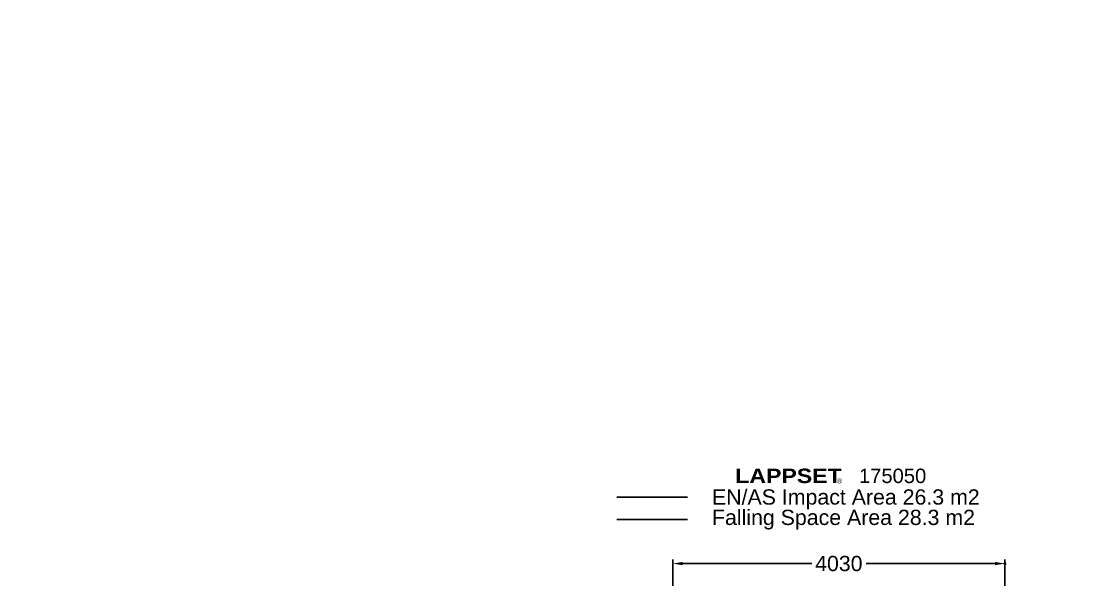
# Model space of a CAD drawing. Extents: x -10000 to 10000, y -10000 to 10000.
# Drawn here: x -10000 to 3046, y 3234 to 10000 of the extents above; entities that cross this region are included whole.
import ezdxf

# ---------------------------------------------------------------- set-up
doc = ezdxf.new("R2010")
doc.units = 0
doc.header["$LTSCALE"] = 5
doc.header["$PDMODE"] = 33
doc.header["$PDSIZE"] = 20
for name, color, linetype in [('Lg_txt', 4, 'CONTINUOUS'), ('REFERENCE', 9, 'CONTINUOUS'), ('REVIEW_REQUIRED', 30, 'CONTINUOUS'), ('SAFETY_ZONE', 1, 'CONTINUOUS')]:
    doc.layers.add(name, color=color, linetype=linetype)
doc.styles.add('LG1', font='arial.ttf', dxfattribs={"height": 185})
doc.styles.add('LG2', font='ariblk.ttf', dxfattribs={"height": 185})
doc.styles.get("Standard").update_dxf_attribs({"font": 'SIMPLEX'})
doc.dimstyles.new('LG_DIM', dxfattribs={"dimtxt": 2.5, "dimasz": 2.5, "dimexe": 1.25, "dimexo": 0.625, "dimtad": 1, "dimlunit": 6, "dimtxsty": 'Standard', "dimcen": 2.5, "dimazin": 3, "dimtfac": 1, "dimtmove": 0, "dimatfit": 3, "dimarcsym": 0})

# ---------------------------------------------------------------- blocks, each defined once
blk = doc.blocks.new('prodnum')
at = {"layer": 'REVIEW_REQUIRED'}
for s, height, style, p in [('LAPPSET', 175, 'LG2', (0, 0)), ('®', 60, 'LG1', (1233, -2))]:
    blk.add_text(s, height=height, dxfattribs=dict(at, style=style)).set_placement(p)
at = {"layer": 'REVIEW_REQUIRED', "style": 'LG1'}
blk.add_attdef('PRODNUM', (1500, 0), '', height=175, dxfattribs=at)
blk = doc.blocks.new('*D7')
at = {"layer": 'REFERENCE', "color": 0}
for p in [(1924, 3427), (1924, 1508), (-2104, 822)]:
    blk.add_point(p, dxfattribs=at)
at = {"layer": 'REVIEW_REQUIRED', "color": 0, "lineweight": -2}
for p, q in [((-2104, 823), (-2104, 3477)), ((-1984, 3427), (-419, 3427)), ((1804, 3427), (240, 3427)), ((1924, 1509), (1924, 3477))]:
    blk.add_line(p, q, dxfattribs=at)
at = {"layer": 'REVIEW_REQUIRED', "color": 0}
for points in [[(-1984, 3447), (-1984, 3407), (-2104, 3427)], [(1804, 3407), (1804, 3447), (1924, 3427)]]:
    blk.add_solid(points, dxfattribs=at)
at = {"layer": 'REVIEW_REQUIRED', "color": 4, "insert": (-90, 3427), "char_height": 185, "attachment_point": 5, "style": 'LG1'}
blk.add_mtext('\\A1;4030', dxfattribs=at)

msp = doc.modelspace()

# ---------------------------------------------------------------- linework, layer by layer
at = {"layer": 'REVIEW_REQUIRED'}
msp.add_lwpolyline([(-1926, 3961.4), (-2780.4, 3961.4)], dxfattribs=at)
at = {"layer": 'REVIEW_REQUIRED', "invisible_edges": 15}
for points in [[(-10000, -10000, -5), (10000, -10000, -5), (10000, 10000, -5), (-10000, 10000, -5)], [(10000, 10000, -5), (10000, 10000, -2000), (-10000, 10000, -2000), (-10000, 10000, -5)], [(-10000, 10000, -2000), (-10000, 10000, -5), (-10000, -10000, -5), (-10000, -10000, -2000)]]:
    msp.add_3dface(points, dxfattribs=at)
at = {"layer": 'SAFETY_ZONE'}
msp.add_lwpolyline([(-1926, 4231), (-2780.4, 4231)], dxfattribs=at)

# ---------------------------------------------------------------- block references
at = {"layer": 'REVIEW_REQUIRED'}
ref = msp.add_blockref('prodnum', (-1346, 4403.5), dxfattribs=at)
ref.add_attrib('PRODNUM', '175050', (154, 4403.5), dxfattribs={"layer": 'Lg_txt', "height": 175, "style": 'LG1'})

# ---------------------------------------------------------------- texts
at = {"layer": 'REVIEW_REQUIRED', "style": 'LG1'}
for s, p in [('EN/AS Impact Area 26.3 m2 ', (-1628.2, 4142.1)), ('Falling Space Area 28.3 m2', (-1628.2, 3894.9))]:
    msp.add_text(s, height=185, dxfattribs=at).set_placement(p)

# ---------------------------------------------------------------- dimensions: what is measured, and where the dimension line sits
at = {"layer": 'REVIEW_REQUIRED'}
dim = msp.add_linear_dim(base=(1924.4, 3427.1), p1=(-2103.8, 821.8), p2=(1924.4, 1507.8), dimstyle='LG_DIM', override={"dimtxt": 185, "dimasz": 120, "dimexe": 50, "dimexo": 1, "dimgap": 50, "dimtad": 0, "dimtih": 1, "dimtoh": 1, "dimdec": 0, "dimrnd": 10, "dimlunit": 2, "dimtxsty": 'LG1', "dimclrt": 4, "dimadec": 4, "dimtdec": 0}, dxfattribs=at)
dim.commit()
dim.dimension.update_dxf_attribs({"geometry": '*D7', "text_midpoint": (-89.7, 3427.1)})

doc.saveas('drawing.dxf')
